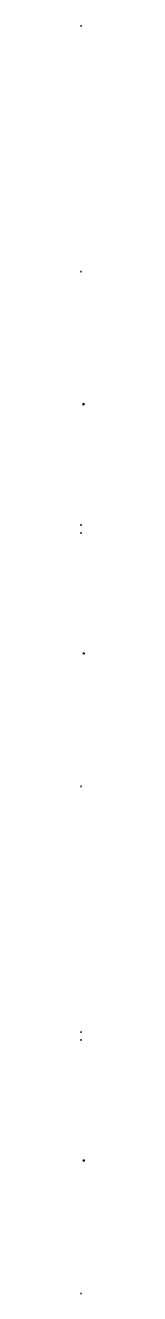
# Model space of a CAD drawing. Header units: millimetres. Extents: x 300333 to 474890, y -562303 to 3203267.
# Drawn here: x 357261 to 357295, y 2783056 to 2795062 of the extents above; entities that cross this region are included whole.
import ezdxf

# ---------------------------------------------------------------- set-up
doc = ezdxf.new("R2010")
doc.units = ezdxf.units.MM
doc.header["$LTSCALE"] = 1000
doc.header["$MEASUREMENT"] = 0
doc.layers.add('上半部分171221拼合$0$上半部分$0$NJ-AB_T6 Skin-Right$0$Seal-EFC', color=8, linetype='Continuous')
pattern_1 = [(225, (-3303.4122, 16264.1804), (-0.42094950568, -1.5434815208), [1.984375, -0.396875, 0, -0.396875])]
pattern_2 = [(0, (0, 0), (3.2385, 1.524), [0.762, -0.635, 0.889, -0.381, 1.143, -0.508]), (0, (0.762, 0.0635), (3.2385, 1.524), [0.635, -2.413, 0.508, -0.762]), (0, (2.286, -0.0953), (3.2385, 1.524), [0.381, -3.937]), (90, (0, 0), (-1.0795, 1.524), [1.4605, -4.6355]), (90, (0.762, -3e-16), (-1.0795, 1.524), [1.42875, -4.66725]), (90, (1.397, -6e-16), (-1.0795, 1.524), [1.3335, -4.7625]), (90, (2.286, -0.0953), (-1.0795, 1.524), [1.4605, -4.6355]), (90, (2.667, -0.0953), (-1.0795, 1.524), [1.4605, -4.6355]), (90, (3.81, -2e-15), (-1.0795, 1.524), [1.397, -4.699])]

msp = doc.modelspace()

# ---------------------------------------------------------------- hatches: boundary and pattern name
at = {"layer": '上半部分171221拼合$0$上半部分$0$NJ-AB_T6 Skin-Right$0$Seal-EFC'}
h = msp.add_hatch(dxfattribs=at)
h.set_pattern_fill('AR-RSHKE', color=8, scale=0.005, angle=90, style=0)
h.set_pattern_definition([(90, (357292.7508, 2795096.7161), (-1.524, 3.2385), [0.762, -0.635, 0.889, -0.381, 1.143, -0.508]), (90, (357292.6873, 2795097.4781), (-1.524, 3.2385), [0.635, -2.413, 0.508, -0.762]), (90, (357292.846, 2795099.0021), (-1.524, 3.2385), [0.381, -3.937]), (180, (357292.7508, 2795096.7161), (-1.524, -1.0795), [1.4605, -4.6355]), (180, (357292.7508, 2795097.4781), (-1.524, -1.0795), [1.42875, -4.66725]), (180, (357292.7508, 2795098.1131), (-1.524, -1.0795), [1.3335, -4.7625]), (180, (357292.846, 2795099.0021), (-1.524, -1.0795), [1.4605, -4.6355]), (180, (357292.846, 2795099.3831), (-1.524, -1.0795), [1.4605, -4.6355]), (180, (357292.7508, 2795100.5261), (-1.524, -1.0795), [1.397, -4.699])])
edge = h.paths.add_edge_path()
edge.add_line((357269, 2795057), (357269, 2795062))
edge.add_line((357269, 2795062), (357269, 2795057))
edge.add_arc((357268, 2795057), 0.4, 258.7513, 360, ccw=False)
edge.add_line((357268, 2795056), (357261, 2795058))
edge.add_arc((357261, 2795058), 0.4, 180, 258.7513, ccw=False)
edge.add_line((357261, 2795058), (357261, 2795059))
edge.add_arc((357261, 2795059), 0.4, 90, 180, ccw=False)
edge.add_line((357261, 2795059), (357263, 2795059))
edge.add_arc((357263, 2795059), 0.2, 0, 90, ccw=False)
edge.add_line((357263, 2795059), (357263, 2795059))
edge.add_arc((357263, 2795059), 0.2, 180, 270)
edge.add_line((357263, 2795058), (357264, 2795058))
edge.add_arc((357264, 2795059), 0.2, 270, 360)
edge.add_line((357264, 2795059), (357264, 2795059))
edge.add_arc((357264, 2795059), 0.2, 90, 180, ccw=False)
edge.add_line((357264, 2795059), (357265, 2795059))
edge.add_arc((357265, 2795059), 0.2, 270, 360)
edge.add_line((357265, 2795059), (357265, 2795061))
edge.add_arc((357265, 2795061), 0.2, 360, 450)
edge.add_line((357265, 2795061), (357264, 2795061))
edge.add_arc((357264, 2795061), 0.2, 180, 270, ccw=False)
edge.add_line((357264, 2795061), (357264, 2795061))
edge.add_arc((357264, 2795061), 0.2, 360, 450)
edge.add_line((357264, 2795062), (357263, 2795062))
edge.add_arc((357263, 2795061), 0.2, 90, 180)
edge.add_line((357263, 2795061), (357263, 2795061))
edge.add_arc((357263, 2795061), 0.2, 270, 360, ccw=False)
edge.add_line((357263, 2795061), (357263, 2795061))
edge.add_arc((357263, 2795061), 0.4, 180, 270, ccw=False)
edge.add_line((357262, 2795061), (357262, 2795062))
edge.add_arc((357263, 2795062), 0.4, 90, 180, ccw=False)
edge.add_line((357263, 2795062), (357268, 2795062))
edge.add_arc((357268, 2795062), 0.4, 0, 90, ccw=False)
h = msp.add_hatch(dxfattribs=at)
h.set_pattern_fill('AR-RSHKE', color=8, scale=0.005, style=0)
h.set_pattern_definition(pattern_2)
edge = h.paths.add_edge_path()
edge.add_line((357269, 2792737), (357269, 2792731))
edge.add_line((357269, 2792731), (357269, 2792737))
edge.add_arc((357268, 2792737), 0.4, 0, 101.2487)
edge.add_line((357268, 2792737), (357261, 2792736))
edge.add_arc((357261, 2792735), 0.4, 101.2487, 180)
edge.add_line((357261, 2792735), (357261, 2792735))
edge.add_arc((357261, 2792735), 0.4, 180, 270)
edge.add_line((357261, 2792734), (357263, 2792734))
edge.add_arc((357263, 2792735), 0.2, 270, 360)
edge.add_line((357263, 2792735), (357263, 2792735))
edge.add_arc((357263, 2792735), 0.2, 90, 180, ccw=False)
edge.add_line((357263, 2792735), (357264, 2792735))
edge.add_arc((357264, 2792735), 0.2, 0, 90, ccw=False)
edge.add_line((357264, 2792735), (357264, 2792735))
edge.add_arc((357264, 2792735), 0.2, 180, 270)
edge.add_line((357264, 2792734), (357265, 2792734))
edge.add_arc((357265, 2792734), 0.2, 0, 90, ccw=False)
edge.add_line((357265, 2792734), (357265, 2792733))
edge.add_arc((357265, 2792733), 0.2, -90, 0, ccw=False)
edge.add_line((357265, 2792733), (357264, 2792733))
edge.add_arc((357264, 2792732), 0.2, 90, 180)
edge.add_line((357264, 2792732), (357264, 2792732))
edge.add_arc((357264, 2792732), 0.2, -90, 0, ccw=False)
edge.add_line((357264, 2792732), (357263, 2792732))
edge.add_arc((357263, 2792732), 0.2, 180, 270, ccw=False)
edge.add_line((357263, 2792732), (357263, 2792732))
edge.add_arc((357263, 2792732), 0.2, 0, 90)
edge.add_line((357263, 2792733), (357263, 2792733))
edge.add_arc((357263, 2792732), 0.4, 90, 180)
edge.add_line((357262, 2792732), (357262, 2792731))
edge.add_arc((357263, 2792731), 0.4, 180, 270)
edge.add_line((357263, 2792731), (357268, 2792731))
edge.add_arc((357268, 2792731), 0.4, 270, 360)
h = msp.add_hatch(dxfattribs=at)
h.set_pattern_fill('ANSI36', color=8, scale=0.25, angle=270, style=0)
h.set_pattern_definition([(315, (347990.74865, 2747879.7876), (1.543481521, -0.420949506), [1.984375, -0.396875, 0, -0.396875])])
edge = h.paths.add_edge_path()
edge.add_line((357281, 2791471), (357287, 2791471))
edge.add_line((357287, 2791471), (357288, 2791472))
edge.add_line((357288, 2791472), (357292, 2791472))
edge.add_line((357292, 2791472), (357293, 2791471))
edge.add_arc((357343, 2791466), 50.2, 160.8756, 173.7645, ccw=False)
edge.add_line((357295, 2791482), (357281, 2791482))
edge.add_arc((357280, 2791477), 5.22, 356.818, 445.7977, ccw=False)
edge.add_arc((357280, 2791476), 5.22, 274.2004, 363.1821, ccw=False)
h = msp.add_hatch(dxfattribs=at)
h.set_pattern_fill('AR-RSHKE', color=8, scale=0.005, style=0)
h.set_pattern_definition(pattern_2)
edge = h.paths.add_edge_path()
edge.add_line((357269, 2790337), (357269, 2790331))
edge.add_line((357269, 2790331), (357269, 2790337))
edge.add_arc((357268, 2790337), 0.4, 0, 101.2487)
edge.add_line((357268, 2790337), (357261, 2790336))
edge.add_arc((357261, 2790335), 0.4, 101.2487, 180)
edge.add_line((357261, 2790335), (357261, 2790335))
edge.add_arc((357261, 2790335), 0.4, 180, 270)
edge.add_line((357261, 2790334), (357263, 2790334))
edge.add_arc((357263, 2790335), 0.2, 270, 360)
edge.add_line((357263, 2790335), (357263, 2790335))
edge.add_arc((357263, 2790335), 0.2, 90, 180, ccw=False)
edge.add_line((357263, 2790335), (357264, 2790335))
edge.add_arc((357264, 2790335), 0.2, 0, 90, ccw=False)
edge.add_line((357264, 2790335), (357264, 2790335))
edge.add_arc((357264, 2790335), 0.2, 180, 270)
edge.add_line((357264, 2790334), (357265, 2790334))
edge.add_arc((357265, 2790334), 0.2, 0, 90, ccw=False)
edge.add_line((357265, 2790334), (357265, 2790333))
edge.add_arc((357265, 2790333), 0.2, -90, 0, ccw=False)
edge.add_line((357265, 2790333), (357264, 2790333))
edge.add_arc((357264, 2790332), 0.2, 90, 180)
edge.add_line((357264, 2790332), (357264, 2790332))
edge.add_arc((357264, 2790332), 0.2, -90, 0, ccw=False)
edge.add_line((357264, 2790332), (357263, 2790332))
edge.add_arc((357263, 2790332), 0.2, 180, 270, ccw=False)
edge.add_line((357263, 2790332), (357263, 2790332))
edge.add_arc((357263, 2790332), 0.2, 0, 90)
edge.add_line((357263, 2790333), (357263, 2790333))
edge.add_arc((357263, 2790332), 0.4, 90, 180)
edge.add_line((357262, 2790332), (357262, 2790331))
edge.add_arc((357263, 2790331), 0.4, 180, 270)
edge.add_line((357263, 2790331), (357268, 2790331))
edge.add_arc((357268, 2790331), 0.4, 270, 360)
h = msp.add_hatch(dxfattribs=at)
h.set_pattern_fill('AR-RSHKE', color=8, scale=0.005, angle=90, style=0)
h.set_pattern_definition([(90, (357292.7508, 2790296.7161), (-1.524, 3.2385), [0.762, -0.635, 0.889, -0.381, 1.143, -0.508]), (90, (357292.6873, 2790297.4781), (-1.524, 3.2385), [0.635, -2.413, 0.508, -0.762]), (90, (357292.846, 2790299.0021), (-1.524, 3.2385), [0.381, -3.937]), (180, (357292.7508, 2790296.7161), (-1.524, -1.0795), [1.4605, -4.6355]), (180, (357292.7508, 2790297.4781), (-1.524, -1.0795), [1.42875, -4.66725]), (180, (357292.7508, 2790298.1131), (-1.524, -1.0795), [1.3335, -4.7625]), (180, (357292.846, 2790299.0021), (-1.524, -1.0795), [1.4605, -4.6355]), (180, (357292.846, 2790299.3831), (-1.524, -1.0795), [1.4605, -4.6355]), (180, (357292.7508, 2790300.5261), (-1.524, -1.0795), [1.397, -4.699])])
edge = h.paths.add_edge_path()
edge.add_line((357269, 2790257), (357269, 2790262))
edge.add_line((357269, 2790262), (357269, 2790257))
edge.add_arc((357268, 2790257), 0.4, 258.7513, 360, ccw=False)
edge.add_line((357268, 2790256), (357261, 2790258))
edge.add_arc((357261, 2790258), 0.4, 180, 258.7513, ccw=False)
edge.add_line((357261, 2790258), (357261, 2790259))
edge.add_arc((357261, 2790259), 0.4, 90, 180, ccw=False)
edge.add_line((357261, 2790259), (357263, 2790259))
edge.add_arc((357263, 2790259), 0.2, 0, 90, ccw=False)
edge.add_line((357263, 2790259), (357263, 2790259))
edge.add_arc((357263, 2790259), 0.2, 180, 270)
edge.add_line((357263, 2790258), (357264, 2790258))
edge.add_arc((357264, 2790259), 0.2, 270, 360)
edge.add_line((357264, 2790259), (357264, 2790259))
edge.add_arc((357264, 2790259), 0.2, 90, 180, ccw=False)
edge.add_line((357264, 2790259), (357265, 2790259))
edge.add_arc((357265, 2790259), 0.2, 270, 360)
edge.add_line((357265, 2790259), (357265, 2790261))
edge.add_arc((357265, 2790261), 0.2, 360, 450)
edge.add_line((357265, 2790261), (357264, 2790261))
edge.add_arc((357264, 2790261), 0.2, 180, 270, ccw=False)
edge.add_line((357264, 2790261), (357264, 2790261))
edge.add_arc((357264, 2790261), 0.2, 360, 450)
edge.add_line((357264, 2790262), (357263, 2790262))
edge.add_arc((357263, 2790261), 0.2, 90, 180)
edge.add_line((357263, 2790261), (357263, 2790261))
edge.add_arc((357263, 2790261), 0.2, 270, 360, ccw=False)
edge.add_line((357263, 2790261), (357263, 2790261))
edge.add_arc((357263, 2790261), 0.4, 180, 270, ccw=False)
edge.add_line((357262, 2790261), (357262, 2790262))
edge.add_arc((357263, 2790262), 0.4, 90, 180, ccw=False)
edge.add_line((357263, 2790262), (357268, 2790262))
edge.add_arc((357268, 2790262), 0.4, 0, 90, ccw=False)
h = msp.add_hatch(dxfattribs=at)
h.set_pattern_fill('ANSI36', color=8, scale=0.25, angle=180, style=0)
h.set_pattern_definition(pattern_1)
edge = h.paths.add_edge_path()
edge.add_line((357281, 2789122), (357287, 2789122))
edge.add_line((357287, 2789122), (357288, 2789121))
edge.add_line((357288, 2789121), (357292, 2789121))
edge.add_line((357292, 2789121), (357293, 2789122))
edge.add_arc((357343, 2789128), 50.2, 186.2355, 199.1244)
edge.add_line((357295, 2789111), (357281, 2789111))
edge.add_arc((357280, 2789116), 5.22, -85.7977, 3.182)
edge.add_arc((357280, 2789117), 5.22, -3.1821, 85.7996)
h = msp.add_hatch(dxfattribs=at)
h.set_pattern_fill('AR-RSHKE', color=8, scale=0.005, angle=90, style=0)
h.set_pattern_definition([(90, (357292.7508, 2787896.7161), (-1.524, 3.2385), [0.762, -0.635, 0.889, -0.381, 1.143, -0.508]), (90, (357292.6873, 2787897.4781), (-1.524, 3.2385), [0.635, -2.413, 0.508, -0.762]), (90, (357292.846, 2787899.0021), (-1.524, 3.2385), [0.381, -3.937]), (180, (357292.7508, 2787896.7161), (-1.524, -1.0795), [1.4605, -4.6355]), (180, (357292.7508, 2787897.4781), (-1.524, -1.0795), [1.42875, -4.66725]), (180, (357292.7508, 2787898.1131), (-1.524, -1.0795), [1.3335, -4.7625]), (180, (357292.846, 2787899.0021), (-1.524, -1.0795), [1.4605, -4.6355]), (180, (357292.846, 2787899.3831), (-1.524, -1.0795), [1.4605, -4.6355]), (180, (357292.7508, 2787900.5261), (-1.524, -1.0795), [1.397, -4.699])])
edge = h.paths.add_edge_path()
edge.add_line((357269, 2787857), (357269, 2787862))
edge.add_line((357269, 2787862), (357269, 2787857))
edge.add_arc((357268, 2787857), 0.4, 258.7513, 360, ccw=False)
edge.add_line((357268, 2787856), (357261, 2787858))
edge.add_arc((357261, 2787858), 0.4, 180, 258.7513, ccw=False)
edge.add_line((357261, 2787858), (357261, 2787859))
edge.add_arc((357261, 2787859), 0.4, 90, 180, ccw=False)
edge.add_line((357261, 2787859), (357263, 2787859))
edge.add_arc((357263, 2787859), 0.2, 0, 90, ccw=False)
edge.add_line((357263, 2787859), (357263, 2787859))
edge.add_arc((357263, 2787859), 0.2, 180, 270)
edge.add_line((357263, 2787858), (357264, 2787858))
edge.add_arc((357264, 2787859), 0.2, 270, 360)
edge.add_line((357264, 2787859), (357264, 2787859))
edge.add_arc((357264, 2787859), 0.2, 90, 180, ccw=False)
edge.add_line((357264, 2787859), (357265, 2787859))
edge.add_arc((357265, 2787859), 0.2, 270, 360)
edge.add_line((357265, 2787859), (357265, 2787861))
edge.add_arc((357265, 2787861), 0.2, 360, 450)
edge.add_line((357265, 2787861), (357264, 2787861))
edge.add_arc((357264, 2787861), 0.2, 180, 270, ccw=False)
edge.add_line((357264, 2787861), (357264, 2787861))
edge.add_arc((357264, 2787861), 0.2, 360, 450)
edge.add_line((357264, 2787862), (357263, 2787862))
edge.add_arc((357263, 2787861), 0.2, 90, 180)
edge.add_line((357263, 2787861), (357263, 2787861))
edge.add_arc((357263, 2787861), 0.2, 270, 360, ccw=False)
edge.add_line((357263, 2787861), (357263, 2787861))
edge.add_arc((357263, 2787861), 0.4, 180, 270, ccw=False)
edge.add_line((357262, 2787861), (357262, 2787862))
edge.add_arc((357263, 2787862), 0.4, 90, 180, ccw=False)
edge.add_line((357263, 2787862), (357268, 2787862))
edge.add_arc((357268, 2787862), 0.4, 0, 90, ccw=False)
h = msp.add_hatch(dxfattribs=at)
h.set_pattern_fill('AR-RSHKE', color=8, scale=0.005, style=0)
h.set_pattern_definition(pattern_2)
edge = h.paths.add_edge_path()
edge.add_line((357269, 2785537), (357269, 2785531))
edge.add_line((357269, 2785531), (357269, 2785537))
edge.add_arc((357268, 2785537), 0.4, 0, 101.2487)
edge.add_line((357268, 2785537), (357261, 2785536))
edge.add_arc((357261, 2785535), 0.4, 101.2487, 180)
edge.add_line((357261, 2785535), (357261, 2785535))
edge.add_arc((357261, 2785535), 0.4, 180, 270)
edge.add_line((357261, 2785534), (357263, 2785534))
edge.add_arc((357263, 2785535), 0.2, 270, 360)
edge.add_line((357263, 2785535), (357263, 2785535))
edge.add_arc((357263, 2785535), 0.2, 90, 180, ccw=False)
edge.add_line((357263, 2785535), (357264, 2785535))
edge.add_arc((357264, 2785535), 0.2, 0, 90, ccw=False)
edge.add_line((357264, 2785535), (357264, 2785535))
edge.add_arc((357264, 2785535), 0.2, 180, 270)
edge.add_line((357264, 2785534), (357265, 2785534))
edge.add_arc((357265, 2785534), 0.2, 0, 90, ccw=False)
edge.add_line((357265, 2785534), (357265, 2785533))
edge.add_arc((357265, 2785533), 0.2, -90, 0, ccw=False)
edge.add_line((357265, 2785533), (357264, 2785533))
edge.add_arc((357264, 2785532), 0.2, 90, 180)
edge.add_line((357264, 2785532), (357264, 2785532))
edge.add_arc((357264, 2785532), 0.2, -90, 0, ccw=False)
edge.add_line((357264, 2785532), (357263, 2785532))
edge.add_arc((357263, 2785532), 0.2, 180, 270, ccw=False)
edge.add_line((357263, 2785532), (357263, 2785532))
edge.add_arc((357263, 2785532), 0.2, 0, 90)
edge.add_line((357263, 2785533), (357263, 2785533))
edge.add_arc((357263, 2785532), 0.4, 90, 180)
edge.add_line((357262, 2785532), (357262, 2785531))
edge.add_arc((357263, 2785531), 0.4, 180, 270)
edge.add_line((357263, 2785531), (357268, 2785531))
edge.add_arc((357268, 2785531), 0.4, 270, 360)
h = msp.add_hatch(dxfattribs=at)
h.set_pattern_fill('AR-RSHKE', color=8, scale=0.005, angle=90, style=0)
h.set_pattern_definition([(90, (357292.7508, 2785496.7161), (-1.524, 3.2385), [0.762, -0.635, 0.889, -0.381, 1.143, -0.508]), (90, (357292.6873, 2785497.4781), (-1.524, 3.2385), [0.635, -2.413, 0.508, -0.762]), (90, (357292.846, 2785499.0021), (-1.524, 3.2385), [0.381, -3.937]), (180, (357292.7508, 2785496.7161), (-1.524, -1.0795), [1.4605, -4.6355]), (180, (357292.7508, 2785497.4781), (-1.524, -1.0795), [1.42875, -4.66725]), (180, (357292.7508, 2785498.1131), (-1.524, -1.0795), [1.3335, -4.7625]), (180, (357292.846, 2785499.0021), (-1.524, -1.0795), [1.4605, -4.6355]), (180, (357292.846, 2785499.3831), (-1.524, -1.0795), [1.4605, -4.6355]), (180, (357292.7508, 2785500.5261), (-1.524, -1.0795), [1.397, -4.699])])
edge = h.paths.add_edge_path()
edge.add_line((357269, 2785457), (357269, 2785462))
edge.add_line((357269, 2785462), (357269, 2785457))
edge.add_arc((357268, 2785457), 0.4, 258.7513, 360, ccw=False)
edge.add_line((357268, 2785456), (357261, 2785458))
edge.add_arc((357261, 2785458), 0.4, 180, 258.7513, ccw=False)
edge.add_line((357261, 2785458), (357261, 2785459))
edge.add_arc((357261, 2785459), 0.4, 90, 180, ccw=False)
edge.add_line((357261, 2785459), (357263, 2785459))
edge.add_arc((357263, 2785459), 0.2, 0, 90, ccw=False)
edge.add_line((357263, 2785459), (357263, 2785459))
edge.add_arc((357263, 2785459), 0.2, 180, 270)
edge.add_line((357263, 2785458), (357264, 2785458))
edge.add_arc((357264, 2785459), 0.2, 270, 360)
edge.add_line((357264, 2785459), (357264, 2785459))
edge.add_arc((357264, 2785459), 0.2, 90, 180, ccw=False)
edge.add_line((357264, 2785459), (357265, 2785459))
edge.add_arc((357265, 2785459), 0.2, 270, 360)
edge.add_line((357265, 2785459), (357265, 2785461))
edge.add_arc((357265, 2785461), 0.2, 360, 450)
edge.add_line((357265, 2785461), (357264, 2785461))
edge.add_arc((357264, 2785461), 0.2, 180, 270, ccw=False)
edge.add_line((357264, 2785461), (357264, 2785461))
edge.add_arc((357264, 2785461), 0.2, 360, 450)
edge.add_line((357264, 2785462), (357263, 2785462))
edge.add_arc((357263, 2785461), 0.2, 90, 180)
edge.add_line((357263, 2785461), (357263, 2785461))
edge.add_arc((357263, 2785461), 0.2, 270, 360, ccw=False)
edge.add_line((357263, 2785461), (357263, 2785461))
edge.add_arc((357263, 2785461), 0.4, 180, 270, ccw=False)
edge.add_line((357262, 2785461), (357262, 2785462))
edge.add_arc((357263, 2785462), 0.4, 90, 180, ccw=False)
edge.add_line((357263, 2785462), (357268, 2785462))
edge.add_arc((357268, 2785462), 0.4, 0, 90, ccw=False)
h = msp.add_hatch(dxfattribs=at)
h.set_pattern_fill('ANSI36', color=8, scale=0.25, angle=180, style=0)
h.set_pattern_definition(pattern_1)
edge = h.paths.add_edge_path()
edge.add_line((357281, 2784322), (357287, 2784322))
edge.add_line((357287, 2784322), (357288, 2784321))
edge.add_line((357288, 2784321), (357292, 2784321))
edge.add_line((357292, 2784321), (357293, 2784322))
edge.add_arc((357343, 2784328), 50.2, 186.2355, 199.1244)
edge.add_line((357295, 2784311), (357281, 2784311))
edge.add_arc((357280, 2784316), 5.22, -85.7977, 3.182)
edge.add_arc((357280, 2784317), 5.22, -3.1821, 85.7996)
h = msp.add_hatch(dxfattribs=at)
h.set_pattern_fill('AR-RSHKE', color=8, scale=0.005, angle=90, style=0)
h.set_pattern_definition([(90, (357292.752, 2783096.7161), (-1.524, 3.2385), [0.762, -0.635, 0.889, -0.381, 1.143, -0.508]), (90, (357292.6885, 2783097.4781), (-1.524, 3.2385), [0.635, -2.413, 0.508, -0.762]), (90, (357292.8472, 2783099.0021), (-1.524, 3.2385), [0.381, -3.937]), (180, (357292.752, 2783096.7161), (-1.524, -1.0795), [1.4605, -4.6355]), (180, (357292.752, 2783097.4781), (-1.524, -1.0795), [1.42875, -4.66725]), (180, (357292.752, 2783098.1131), (-1.524, -1.0795), [1.3335, -4.7625]), (180, (357292.8472, 2783099.0021), (-1.524, -1.0795), [1.4605, -4.6355]), (180, (357292.8472, 2783099.3831), (-1.524, -1.0795), [1.4605, -4.6355]), (180, (357292.752, 2783100.5261), (-1.524, -1.0795), [1.397, -4.699])])
edge = h.paths.add_edge_path()
edge.add_line((357269, 2783057), (357269, 2783062))
edge.add_line((357269, 2783062), (357269, 2783057))
edge.add_arc((357268, 2783057), 0.4, 258.7513, 360, ccw=False)
edge.add_line((357268, 2783056), (357261, 2783058))
edge.add_arc((357261, 2783058), 0.4, 180, 258.7513, ccw=False)
edge.add_line((357261, 2783058), (357261, 2783059))
edge.add_arc((357261, 2783059), 0.4, 90, 180, ccw=False)
edge.add_line((357261, 2783059), (357263, 2783059))
edge.add_arc((357263, 2783059), 0.2, 0, 90, ccw=False)
edge.add_line((357263, 2783059), (357263, 2783059))
edge.add_arc((357263, 2783059), 0.2, 180, 270)
edge.add_line((357263, 2783058), (357264, 2783058))
edge.add_arc((357264, 2783059), 0.2, 270, 360)
edge.add_line((357264, 2783059), (357264, 2783059))
edge.add_arc((357264, 2783059), 0.2, 90, 180, ccw=False)
edge.add_line((357264, 2783059), (357265, 2783059))
edge.add_arc((357265, 2783059), 0.2, 270, 360)
edge.add_line((357265, 2783059), (357265, 2783061))
edge.add_arc((357265, 2783061), 0.2, 360, 450)
edge.add_line((357265, 2783061), (357264, 2783061))
edge.add_arc((357264, 2783061), 0.2, 180, 270, ccw=False)
edge.add_line((357264, 2783061), (357264, 2783061))
edge.add_arc((357264, 2783061), 0.2, 360, 450)
edge.add_line((357264, 2783062), (357263, 2783062))
edge.add_arc((357263, 2783061), 0.2, 90, 180)
edge.add_line((357263, 2783061), (357263, 2783061))
edge.add_arc((357263, 2783061), 0.2, 270, 360, ccw=False)
edge.add_line((357263, 2783061), (357263, 2783061))
edge.add_arc((357263, 2783061), 0.4, 180, 270, ccw=False)
edge.add_line((357262, 2783061), (357262, 2783062))
edge.add_arc((357263, 2783062), 0.4, 90, 180, ccw=False)
edge.add_line((357263, 2783062), (357268, 2783062))
edge.add_arc((357268, 2783062), 0.4, 0, 90, ccw=False)

doc.saveas('drawing.dxf')
